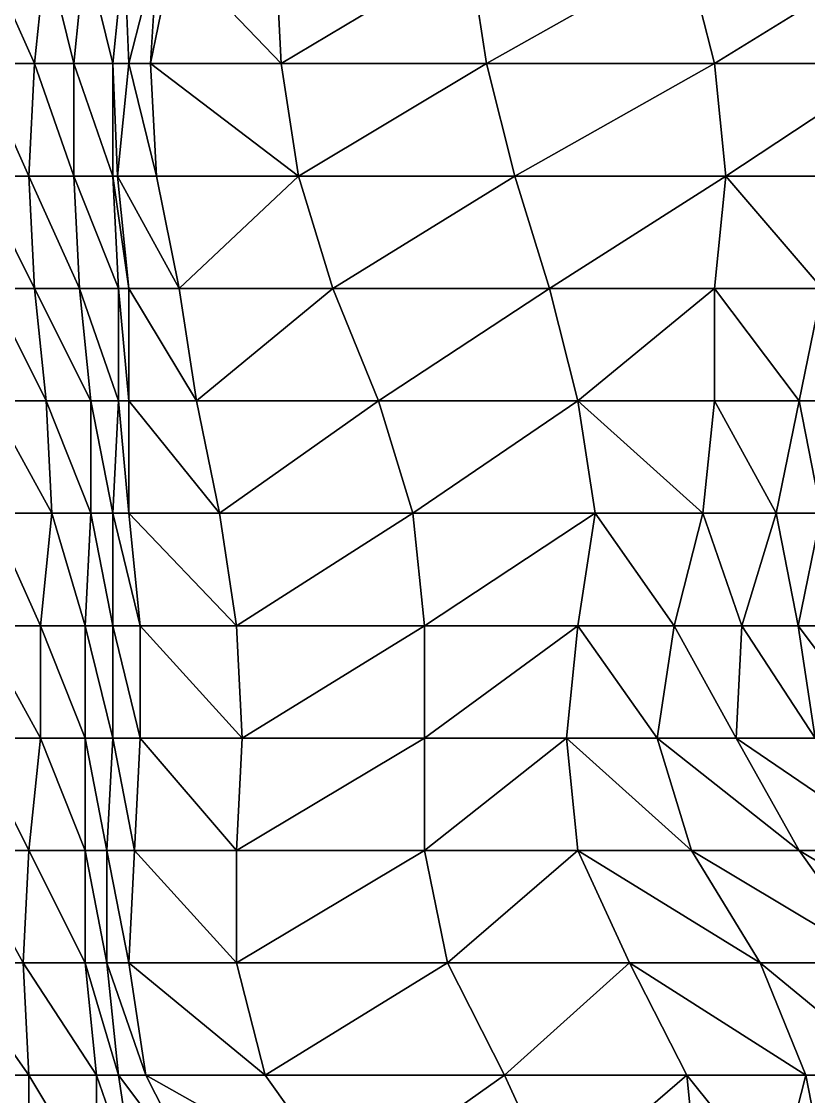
# Model space of a CAD drawing. Header units: metres. Extents: x -137 to 231, y -240 to 234.
# Drawn here: x -33.6 to 8.4, y 64.9 to 122.3 of the extents above; entities that cross this region are included whole.
import ezdxf

# ---------------------------------------------------------------- set-up
doc = ezdxf.new("R2010")
doc.units = ezdxf.units.M

msp = doc.modelspace()

# ---------------------------------------------------------------- linework, layer by layer
for points in [[(-35.63054, 126, -295.39), (-35.936195, 120, -295.56653), (-32.936195, 120, -300.76266), (-32.936096, 120.0001, -300.76257)], [(-35.63054, 126, -295.39), (-32.936195, 120, -300.76266), (-32.324883, 126, -300.40973), (-32.324783, 126.0001, -300.40964)], [(-32.324883, 126, -300.40973), (-32.936195, 120, -300.76266), (-30.853165, 120, -306.48822), (-30.853065, 120.0001, -306.48813)], [(-32.324883, 126, -300.40973), (-30.853165, 120, -306.48822), (-30.241852, 126, -306.13528), (-30.241753, 126.0001, -306.1352)], [(-30.241852, 126, -306.13528), (-30.853165, 120, -306.48822), (-28.770126, 120, -312.2138), (-28.770027, 120.0001, -312.2137)], [(-30.241852, 126, -306.13528), (-28.770126, 120, -312.2138), (-28.158813, 126, -311.86084), (-28.158714, 126.0001, -311.86075)], [(-28.158813, 126, -311.86084), (-28.770126, 120, -312.2138), (-27.909729, 120, -318.64523), (-27.90963, 120.0001, -318.64514)], [(-28.158813, 126, -311.86084), (-27.909729, 120, -318.64523), (-26.38144, 126, -317.76288), (-26.38134, 126.0001, -317.7628)], [(-26.38144, 126, -317.76288), (-27.909729, 120, -318.64523), (-26.743668, 120, -324.9002), (-26.743568, 120.0001, -324.90012)], [(-26.38144, 126, -317.76288), (-26.743668, 120, -324.9002), (-25.521042, 126, -324.19434), (-25.520943, 126.0001, -324.19424)], [(-25.521042, 126, -324.19434), (-26.743668, 120, -324.9002), (-19.770126, 120, -327.80225), (-19.770027, 120.0001, -327.80215)], [(-25.521042, 126, -324.19434), (-19.770126, 120, -327.80225), (-20.07579, 126, -327.9787), (-20.075691, 126.0001, -327.9786)], [(-19.770126, 120, -327.80225), (-9.740036, 126, -328.93958), (-20.07579, 126, -327.9787), (-20.075691, 126.0001, -327.9786)], [(-19.770126, 120, -327.80225), (-8.823074, 120, -328.41016), (-9.740036, 126, -328.93958), (-9.739936, 126.0001, -328.93948)], [(-8.823074, 120, -328.41016), (1.818329, 126, -329.19458), (-9.740036, 126, -328.93958), (-9.739936, 126.0001, -328.93948)], [(-8.823074, 120, -328.41016), (3.346603, 120, -328.3122), (1.818329, 126, -329.19458), (1.818429, 126.0001, -329.1945)], [(3.346603, 120, -328.3122), (13.071045, 126, -329.626), (1.818329, 126, -329.19458), (1.818429, 126.0001, -329.1945)], [(3.346603, 120, -328.3122), (13.071045, 120, -329.626), (13.071045, 126, -329.626), (13.071145, 126.0001, -329.62592)], [(-35.936195, 120, -295.56653), (-33.24185, 114, -300.93915), (-32.936195, 120, -300.76266), (-32.936096, 120.0001, -300.76257)], [(-35.936195, 120, -295.56653), (-35.936195, 114, -295.56653), (-33.24185, 114, -300.93915), (-33.241753, 114.0001, -300.93906)], [(-32.936195, 120, -300.76266), (-33.24185, 114, -300.93915), (-30.853165, 114, -306.48822), (-30.853065, 114.0001, -306.48813)], [(-32.936195, 120, -300.76266), (-30.853165, 114, -306.48822), (-30.853165, 120, -306.48822), (-30.853065, 120.0001, -306.48813)], [(-30.853165, 120, -306.48822), (-28.770126, 114, -312.2138), (-28.770126, 120, -312.2138), (-28.770027, 120.0001, -312.2137)], [(-30.853165, 120, -306.48822), (-30.853165, 114, -306.48822), (-28.770126, 114, -312.2138), (-28.770027, 114.0001, -312.2137)], [(-28.770126, 120, -312.2138), (-28.521042, 114, -318.99817), (-27.909729, 120, -318.64523), (-27.90963, 120.0001, -318.64514)], [(-28.770126, 120, -312.2138), (-28.770126, 114, -312.2138), (-28.521042, 114, -318.99817), (-28.520943, 114.0001, -318.99808)], [(-27.909729, 120, -318.64523), (-28.521042, 114, -318.99817), (-26.438004, 114, -324.72375), (-26.437904, 114.0001, -324.72366)], [(-27.909729, 120, -318.64523), (-26.438004, 114, -324.72375), (-26.743668, 120, -324.9002), (-26.743568, 120.0001, -324.90012)], [(-26.743668, 120, -324.9002), (-18.853165, 114, -327.27283), (-19.770126, 120, -327.80225), (-19.770027, 120.0001, -327.80215)], [(-26.743668, 120, -324.9002), (-26.438004, 114, -324.72375), (-18.853165, 114, -327.27283), (-18.853065, 114.0001, -327.27274)], [(-18.853165, 114, -327.27283), (-8.823074, 120, -328.41016), (-19.770126, 120, -327.80225), (-19.770027, 120.0001, -327.80215)], [(-18.853165, 114, -327.27283), (-7.2948, 114, -327.5278), (-8.823074, 120, -328.41016), (-8.822974, 120.0001, -328.41006)], [(-7.2948, 114, -327.5278), (3.346603, 120, -328.3122), (-8.823074, 120, -328.41016), (-8.822974, 120.0001, -328.41006)], [(-7.2948, 114, -327.5278), (3.957916, 114, -327.95926), (3.346603, 120, -328.3122), (3.346703, 120.0001, -328.3121)], [(3.957916, 114, -327.95926), (13.071045, 120, -329.626), (3.346603, 120, -328.3122), (3.346703, 120.0001, -328.3121)], [(3.957916, 114, -327.95926), (11.542755, 114, -330.50836), (13.071045, 120, -329.626), (13.071145, 120.0001, -329.62592)], [(-35.936195, 114, -295.56653), (-32.936195, 108, -300.76266), (-33.24185, 114, -300.93915), (-33.241753, 114.0001, -300.93906)], [(-35.936195, 114, -295.56653), (-35.324883, 108, -295.21356), (-32.936195, 108, -300.76266), (-32.936096, 108.0001, -300.76257)], [(-33.24185, 114, -300.93915), (-30.5475, 108, -306.31177), (-30.853165, 114, -306.48822), (-30.853065, 114.0001, -306.48813)], [(-33.24185, 114, -300.93915), (-32.936195, 108, -300.76266), (-30.5475, 108, -306.31177), (-30.547401, 108.0001, -306.31168)], [(-30.853165, 114, -306.48822), (-28.464478, 108, -312.0373), (-28.770126, 114, -312.2138), (-28.770027, 114.0001, -312.2137)], [(-30.853165, 114, -306.48822), (-30.5475, 108, -306.31177), (-28.464478, 108, -312.0373), (-28.464378, 108.0001, -312.0372)], [(-28.770126, 114, -312.2138), (-27.909729, 108, -318.64523), (-28.521042, 114, -318.99817), (-28.520943, 114.0001, -318.99808)], [(-28.770126, 114, -312.2138), (-28.464478, 108, -312.0373), (-27.909729, 108, -318.64523), (-27.90963, 108.0001, -318.64514)], [(-28.521042, 114, -318.99817), (-25.215378, 108, -324.01785), (-26.438004, 114, -324.72375), (-26.437904, 114.0001, -324.72366)], [(-28.521042, 114, -318.99817), (-27.909729, 108, -318.64523), (-25.215378, 108, -324.01785), (-25.215279, 108.0001, -324.01776)], [(-25.215378, 108, -324.01785), (-18.853165, 114, -327.27283), (-26.438004, 114, -324.72375), (-26.437904, 114.0001, -324.72366)], [(-25.215378, 108, -324.01785), (-17.019226, 108, -326.214), (-18.853165, 114, -327.27283), (-18.853065, 114.0001, -327.27274)], [(-17.019226, 108, -326.214), (-7.2948, 114, -327.5278), (-18.853165, 114, -327.27283), (-18.853065, 114.0001, -327.27274)], [(-17.019226, 108, -326.214), (-5.460861, 108, -326.469), (-7.2948, 114, -327.5278), (-7.2947, 114.0001, -327.5277)], [(-5.460861, 108, -326.469), (3.957916, 114, -327.95926), (-7.2948, 114, -327.5278), (-7.2947, 114.0001, -327.5277)], [(-5.460861, 108, -326.469), (3.346603, 108, -328.3122), (3.957916, 114, -327.95926), (3.958016, 114.0001, -327.95917)], [(3.957916, 114, -327.95926), (3.346603, 108, -328.3122), (9.097519, 108, -331.9201), (9.097619, 108.0001, -331.92)], [(3.957916, 114, -327.95926), (9.097519, 108, -331.9201), (11.542755, 114, -330.50836), (11.542855, 114.0001, -330.50827)], [(-35.324883, 108, -295.21356), (-32.324883, 102, -300.40973), (-32.936195, 108, -300.76266), (-32.936096, 108.0001, -300.76257)], [(-35.324883, 108, -295.21356), (-35.324883, 102, -295.21356), (-32.324883, 102, -300.40973), (-32.324783, 102.0001, -300.40964)], [(-32.936195, 108, -300.76266), (-29.936203, 102, -305.9588), (-30.5475, 108, -306.31177), (-30.547401, 108.0001, -306.31168)], [(-32.936195, 108, -300.76266), (-32.324883, 102, -300.40973), (-29.936203, 102, -305.9588), (-29.936104, 102.0001, -305.9587)], [(-30.5475, 108, -306.31177), (-28.464478, 102, -312.0373), (-28.464478, 108, -312.0373), (-28.464378, 108.0001, -312.0372)], [(-30.5475, 108, -306.31177), (-29.936203, 102, -305.9588), (-28.464478, 102, -312.0373), (-28.464378, 102.0001, -312.0372)], [(-28.464478, 108, -312.0373), (-27.909729, 102, -318.64523), (-27.909729, 108, -318.64523), (-27.90963, 108.0001, -318.64514)], [(-28.464478, 108, -312.0373), (-28.464478, 102, -312.0373), (-27.909729, 102, -318.64523), (-27.90963, 102.0001, -318.64514)], [(-27.909729, 108, -318.64523), (-24.298416, 102, -323.48846), (-25.215378, 108, -324.01785), (-25.215279, 108.0001, -324.01776)], [(-27.909729, 108, -318.64523), (-27.909729, 102, -318.64523), (-24.298416, 102, -323.48846), (-24.298317, 102.0001, -323.48837)], [(-24.298416, 102, -323.48846), (-17.019226, 108, -326.214), (-25.215378, 108, -324.01785), (-25.215279, 108.0001, -324.01776)], [(-24.298416, 102, -323.48846), (-14.57399, 102, -324.80225), (-17.019226, 108, -326.214), (-17.019127, 108.0001, -326.2139)], [(-14.57399, 102, -324.80225), (-5.460861, 108, -326.469), (-17.019226, 108, -326.214), (-17.019127, 108.0001, -326.2139)], [(-14.57399, 102, -324.80225), (-3.932571, 102, -325.5866), (-5.460861, 108, -326.469), (-5.460761, 108.0001, -326.4689)], [(-3.932571, 102, -325.5866), (3.346603, 108, -328.3122), (-5.460861, 108, -326.469), (-5.460761, 108.0001, -326.4689)], [(-3.932571, 102, -325.5866), (3.346603, 102, -328.3122), (3.346603, 108, -328.3122), (3.346703, 108.0001, -328.3121)], [(3.346603, 108, -328.3122), (7.874893, 102, -332.626), (9.097519, 108, -331.9201), (9.097619, 108.0001, -331.92)], [(3.346603, 108, -328.3122), (3.346603, 102, -328.3122), (7.874893, 102, -332.626), (7.874993, 102.0001, -332.62592)], [(9.097519, 108, -331.9201), (7.874893, 102, -332.626), (10.569229, 102, -337.99863), (10.569329, 102.0001, -337.99854)], [(-35.324883, 102, -295.21356), (-32.019226, 96, -300.23325), (-32.324883, 102, -300.40973), (-32.324783, 102.0001, -300.40964)], [(-35.324883, 102, -295.21356), (-35.324883, 96, -295.21356), (-32.019226, 96, -300.23325), (-32.019127, 96.0001, -300.23315)], [(-32.324883, 102, -300.40973), (-29.936203, 96, -305.9588), (-29.936203, 102, -305.9588), (-29.936104, 102.0001, -305.9587)], [(-32.324883, 102, -300.40973), (-32.019226, 96, -300.23325), (-29.936203, 96, -305.9588), (-29.936104, 96.0001, -305.9587)], [(-29.936203, 102, -305.9588), (-28.770126, 96, -312.2138), (-28.464478, 102, -312.0373), (-28.464378, 102.0001, -312.0372)], [(-29.936203, 102, -305.9588), (-29.936203, 96, -305.9588), (-28.770126, 96, -312.2138), (-28.770027, 96.0001, -312.2137)], [(-28.464478, 102, -312.0373), (-28.770126, 96, -312.2138), (-27.909729, 96, -318.64523), (-27.90963, 96.0001, -318.64514)], [(-28.464478, 102, -312.0373), (-27.909729, 96, -318.64523), (-27.909729, 102, -318.64523), (-27.90963, 102.0001, -318.64514)], [(-27.909729, 102, -318.64523), (-23.07579, 96, -322.78256), (-24.298416, 102, -323.48846), (-24.298317, 102.0001, -323.48837)], [(-27.909729, 102, -318.64523), (-27.909729, 96, -318.64523), (-23.07579, 96, -322.78256), (-23.075691, 96.0001, -322.78247)], [(-23.07579, 96, -322.78256), (-14.57399, 102, -324.80225), (-24.298416, 102, -323.48846), (-24.298317, 102.0001, -323.48837)], [(-23.07579, 96, -322.78256), (-12.740036, 96, -323.7434), (-14.57399, 102, -324.80225), (-14.57389, 102.0001, -324.80215)], [(-12.740036, 96, -323.7434), (-3.932571, 102, -325.5866), (-14.57399, 102, -324.80225), (-14.57389, 102.0001, -324.80215)], [(-12.740036, 96, -323.7434), (-3.01561, 96, -325.05722), (-3.932571, 102, -325.5866), (-3.932472, 102.0001, -325.58652)], [(-3.932571, 102, -325.5866), (2.735291, 96, -328.66516), (3.346603, 102, -328.3122), (3.346703, 102.0001, -328.3121)], [(-3.932571, 102, -325.5866), (-3.01561, 96, -325.05722), (2.735291, 96, -328.66516), (2.73539, 96.0001, -328.66507)], [(3.346603, 102, -328.3122), (2.735291, 96, -328.66516), (6.652267, 96, -333.33188), (6.652368, 96.0001, -333.3318)], [(3.346603, 102, -328.3122), (6.652267, 96, -333.33188), (7.874893, 102, -332.626), (7.874993, 102.0001, -332.62592)], [(7.874893, 102, -332.626), (6.652267, 96, -333.33188), (9.040939, 96, -338.88098), (9.041039, 96.0001, -338.8809)], [(7.874893, 102, -332.626), (9.040939, 96, -338.88098), (10.569229, 102, -337.99863), (10.569329, 102.0001, -337.99854)], [(-35.324883, 96, -295.21356), (-35.936195, 90, -295.56653), (-32.63054, 90, -300.58618), (-32.63044, 90.0001, -300.5861)], [(-35.324883, 96, -295.21356), (-32.63054, 90, -300.58618), (-32.019226, 96, -300.23325), (-32.019127, 96.0001, -300.23315)], [(-32.019226, 96, -300.23325), (-32.63054, 90, -300.58618), (-30.241852, 90, -306.13528), (-30.241753, 90.0001, -306.1352)], [(-32.019226, 96, -300.23325), (-30.241852, 90, -306.13528), (-29.936203, 96, -305.9588), (-29.936104, 96.0001, -305.9587)], [(-29.936203, 96, -305.9588), (-30.241852, 90, -306.13528), (-28.770126, 90, -312.2138), (-28.770027, 90.0001, -312.2137)], [(-29.936203, 96, -305.9588), (-28.770126, 90, -312.2138), (-28.770126, 96, -312.2138), (-28.770027, 96.0001, -312.2137)], [(-28.770126, 96, -312.2138), (-27.298416, 90, -318.2923), (-27.909729, 96, -318.64523), (-27.90963, 96.0001, -318.64514)], [(-28.770126, 96, -312.2138), (-28.770126, 90, -312.2138), (-27.298416, 90, -318.2923), (-27.298317, 90.0001, -318.2922)], [(-27.909729, 96, -318.64523), (-22.158813, 90, -322.25314), (-23.07579, 96, -322.78256), (-23.075691, 96.0001, -322.78247)], [(-27.909729, 96, -318.64523), (-27.298416, 90, -318.2923), (-22.158813, 90, -322.25314), (-22.158714, 90.0001, -322.25305)], [(-22.158813, 90, -322.25314), (-12.740036, 96, -323.7434), (-23.07579, 96, -322.78256), (-23.075691, 96.0001, -322.78247)], [(-22.158813, 90, -322.25314), (-12.128738, 90, -323.39047), (-12.740036, 96, -323.7434), (-12.739936, 96.0001, -323.74332)], [(-12.128738, 90, -323.39047), (-3.01561, 96, -325.05722), (-12.740036, 96, -323.7434), (-12.739936, 96.0001, -323.74332)], [(-12.128738, 90, -323.39047), (-3.932571, 90, -325.5866), (-3.01561, 96, -325.05722), (-3.01551, 96.0001, -325.05713)], [(-3.01561, 96, -325.05722), (-3.932571, 90, -325.5866), (1.207016, 90, -329.5475), (1.207116, 90.0001, -329.5474)], [(-3.01561, 96, -325.05722), (1.207016, 90, -329.5475), (2.735291, 96, -328.66516), (2.73539, 96.0001, -328.66507)], [(2.735291, 96, -328.66516), (1.207016, 90, -329.5475), (4.818329, 90, -334.39072), (4.818429, 90.0001, -334.39062)], [(2.735291, 96, -328.66516), (4.818329, 90, -334.39072), (6.652267, 96, -333.33188), (6.652368, 96.0001, -333.3318)], [(6.652267, 96, -333.33188), (4.818329, 90, -334.39072), (7.818314, 90, -339.58685), (7.818414, 90.0001, -339.58676)], [(6.652267, 96, -333.33188), (7.818314, 90, -339.58685), (9.040939, 96, -338.88098), (9.041039, 96.0001, -338.8809)], [(9.040939, 96, -338.88098), (7.818314, 90, -339.58685), (9.595688, 90, -345.4889), (9.595788, 90.0001, -345.4888)], [(-35.936195, 90, -295.56653), (-36.24185, 84, -295.74298), (-32.63054, 84, -300.58618), (-32.63044, 84.0001, -300.5861)], [(-35.936195, 90, -295.56653), (-32.63054, 84, -300.58618), (-32.63054, 90, -300.58618), (-32.63044, 90.0001, -300.5861)], [(-32.63054, 90, -300.58618), (-30.241852, 84, -306.13528), (-30.241852, 90, -306.13528), (-30.241753, 90.0001, -306.1352)], [(-32.63054, 90, -300.58618), (-32.63054, 84, -300.58618), (-30.241852, 84, -306.13528), (-30.241753, 84.0001, -306.1352)], [(-30.241852, 90, -306.13528), (-28.770126, 84, -312.2138), (-28.770126, 90, -312.2138), (-28.770027, 90.0001, -312.2137)], [(-30.241852, 90, -306.13528), (-30.241852, 84, -306.13528), (-28.770126, 84, -312.2138), (-28.770027, 84.0001, -312.2137)], [(-28.770126, 90, -312.2138), (-27.298416, 84, -318.2923), (-27.298416, 90, -318.2923), (-27.298317, 90.0001, -318.2922)], [(-28.770126, 90, -312.2138), (-28.770126, 84, -312.2138), (-27.298416, 84, -318.2923), (-27.298317, 84.0001, -318.2922)], [(-27.298416, 90, -318.2923), (-21.853165, 84, -322.07666), (-22.158813, 90, -322.25314), (-22.158714, 90.0001, -322.25305)], [(-27.298416, 90, -318.2923), (-27.298416, 84, -318.2923), (-21.853165, 84, -322.07666), (-21.853065, 84.0001, -322.07657)], [(-21.853165, 84, -322.07666), (-12.128738, 90, -323.39047), (-22.158813, 90, -322.25314), (-22.158714, 90.0001, -322.25305)], [(-21.853165, 84, -322.07666), (-12.128738, 84, -323.39047), (-12.128738, 90, -323.39047), (-12.128638, 90.0001, -323.39038)], [(-12.128738, 84, -323.39047), (-4.5439, 84, -325.93958), (-3.932571, 90, -325.5866), (-3.932472, 90.0001, -325.58652)], [(-12.128738, 84, -323.39047), (-3.932571, 90, -325.5866), (-12.128738, 90, -323.39047), (-12.128638, 90.0001, -323.39038)], [(-3.932571, 90, -325.5866), (-4.5439, 84, -325.93958), (0.290039, 84, -330.0769), (0.290139, 84.0001, -330.0768)], [(-3.932571, 90, -325.5866), (0.290039, 84, -330.0769), (1.207016, 90, -329.5475), (1.207116, 90.0001, -329.5474)], [(1.207016, 90, -329.5475), (0.290039, 84, -330.0769), (4.512665, 84, -334.5672), (4.512765, 84.0001, -334.5671)], [(1.207016, 90, -329.5475), (4.512665, 84, -334.5672), (4.818329, 90, -334.39072), (4.818429, 90.0001, -334.39062)], [(4.818329, 90, -334.39072), (4.512665, 84, -334.5672), (8.735291, 84, -339.05743), (8.735391, 84.0001, -339.05734)], [(4.818329, 90, -334.39072), (8.735291, 84, -339.05743), (7.818314, 90, -339.58685), (7.818414, 90.0001, -339.58676)], [(7.818314, 90, -339.58685), (12.346603, 84, -343.90067), (9.595688, 90, -345.4889), (9.595788, 90.0001, -345.4888)], [(7.818314, 90, -339.58685), (8.735291, 84, -339.05743), (12.346603, 84, -343.90067), (12.346704, 84.0001, -343.90057)], [(-36.24185, 84, -295.74298), (-36.853165, 78, -296.09592), (-33.24185, 78, -300.93915), (-33.241753, 78.0001, -300.93906)], [(-36.24185, 84, -295.74298), (-33.24185, 78, -300.93915), (-32.63054, 84, -300.58618), (-32.63044, 84.0001, -300.5861)], [(-32.63054, 84, -300.58618), (-33.24185, 78, -300.93915), (-30.241852, 78, -306.13528), (-30.241753, 78.0001, -306.1352)], [(-32.63054, 84, -300.58618), (-30.241852, 78, -306.13528), (-30.241852, 84, -306.13528), (-30.241753, 84.0001, -306.1352)], [(-30.241852, 84, -306.13528), (-29.07579, 78, -312.39026), (-28.770126, 84, -312.2138), (-28.770027, 84.0001, -312.2137)], [(-30.241852, 84, -306.13528), (-30.241852, 78, -306.13528), (-29.07579, 78, -312.39026), (-29.075691, 78.0001, -312.39017)], [(-28.770126, 84, -312.2138), (-29.07579, 78, -312.39026), (-27.604065, 78, -318.46875), (-27.603966, 78.0001, -318.46866)], [(-28.770126, 84, -312.2138), (-27.604065, 78, -318.46875), (-27.298416, 84, -318.2923), (-27.298317, 84.0001, -318.2922)], [(-27.298416, 84, -318.2923), (-27.604065, 78, -318.46875), (-22.158813, 78, -322.25314), (-22.158714, 78.0001, -322.25305)], [(-27.298416, 84, -318.2923), (-22.158813, 78, -322.25314), (-21.853165, 84, -322.07666), (-21.853065, 84.0001, -322.07657)], [(-22.158813, 78, -322.25314), (-12.128738, 78, -323.39047), (-12.128738, 84, -323.39047), (-12.128638, 84.0001, -323.39038)], [(-22.158813, 78, -322.25314), (-12.128738, 84, -323.39047), (-21.853165, 84, -322.07666), (-21.853065, 84.0001, -322.07657)], [(-12.128738, 78, -323.39047), (-3.932571, 78, -325.5866), (-4.5439, 84, -325.93958), (-4.543799, 84.0001, -325.93948)], [(-12.128738, 78, -323.39047), (-4.5439, 84, -325.93958), (-12.128738, 84, -323.39047), (-12.128638, 84.0001, -323.39038)], [(-4.5439, 84, -325.93958), (2.123978, 78, -329.01807), (0.290039, 84, -330.0769), (0.290139, 84.0001, -330.0768)], [(-4.5439, 84, -325.93958), (-3.932571, 78, -325.5866), (2.123978, 78, -329.01807), (2.124078, 78.0001, -329.01797)], [(0.290039, 84, -330.0769), (7.874893, 78, -332.626), (4.512665, 84, -334.5672), (4.512765, 84.0001, -334.5671)], [(0.290039, 84, -330.0769), (2.123978, 78, -329.01807), (7.874893, 78, -332.626), (7.874993, 78.0001, -332.62592)], [(4.512665, 84, -334.5672), (13.320129, 78, -336.4104), (8.735291, 84, -339.05743), (8.735391, 84.0001, -339.05734)], [(4.512665, 84, -334.5672), (7.874893, 78, -332.626), (13.320129, 78, -336.4104), (13.32023, 78.0001, -336.4103)], [(-36.853165, 78, -296.09592), (-37.464478, 72, -296.44885), (-33.54751, 72, -301.1156), (-33.54741, 72.0001, -301.1155)], [(-36.853165, 78, -296.09592), (-33.54751, 72, -301.1156), (-33.24185, 78, -300.93915), (-33.241753, 78.0001, -300.93906)], [(-33.24185, 78, -300.93915), (-33.54751, 72, -301.1156), (-30.241852, 72, -306.13528), (-30.241753, 72.0001, -306.1352)], [(-33.24185, 78, -300.93915), (-30.241852, 72, -306.13528), (-30.241852, 78, -306.13528), (-30.241753, 78.0001, -306.1352)], [(-30.241852, 78, -306.13528), (-29.07579, 72, -312.39026), (-29.07579, 78, -312.39026), (-29.075691, 78.0001, -312.39017)], [(-30.241852, 78, -306.13528), (-30.241852, 72, -306.13528), (-29.07579, 72, -312.39026), (-29.075691, 72.0001, -312.39017)], [(-29.07579, 78, -312.39026), (-27.909729, 72, -318.64523), (-27.604065, 78, -318.46875), (-27.603966, 78.0001, -318.46866)], [(-29.07579, 78, -312.39026), (-29.07579, 72, -312.39026), (-27.909729, 72, -318.64523), (-27.90963, 72.0001, -318.64514)], [(-27.604065, 78, -318.46875), (-27.909729, 72, -318.64523), (-22.158813, 72, -322.25314), (-22.158714, 72.0001, -322.25305)], [(-27.604065, 78, -318.46875), (-22.158813, 72, -322.25314), (-22.158813, 78, -322.25314), (-22.158714, 78.0001, -322.25305)], [(-22.158813, 72, -322.25314), (-10.906113, 72, -322.6846), (-12.128738, 78, -323.39047), (-12.128638, 78.0001, -323.39038)], [(-22.158813, 72, -322.25314), (-12.128738, 78, -323.39047), (-22.158813, 78, -322.25314), (-22.158714, 78.0001, -322.25305)], [(-10.906113, 72, -322.6846), (-3.932571, 78, -325.5866), (-12.128738, 78, -323.39047), (-12.128638, 78.0001, -323.39038)], [(-10.906113, 72, -322.6846), (-1.181671, 72, -323.9984), (-3.932571, 78, -325.5866), (-3.932472, 78.0001, -325.58652)], [(-3.932571, 78, -325.5866), (5.791855, 72, -326.90045), (2.123978, 78, -329.01807), (2.124078, 78.0001, -329.01797)], [(-3.932571, 78, -325.5866), (-1.181671, 72, -323.9984), (5.791855, 72, -326.90045), (5.791955, 72.0001, -326.90036)], [(2.123978, 78, -329.01807), (12.154068, 72, -330.1554), (7.874893, 78, -332.626), (7.874993, 78.0001, -332.62592)], [(2.123978, 78, -329.01807), (5.791855, 72, -326.90045), (12.154068, 72, -330.1554), (12.154168, 72.0001, -330.1553)], [(7.874893, 78, -332.626), (17.904968, 72, -333.76334), (13.320129, 78, -336.4104), (13.32023, 78.0001, -336.4103)], [(7.874893, 78, -332.626), (12.154068, 72, -330.1554), (17.904968, 72, -333.76334), (17.905067, 72.0001, -333.76324)], [(-37.464478, 72, -296.44885), (-33.24185, 66, -300.93915), (-33.54751, 72, -301.1156), (-33.54741, 72.0001, -301.1155)], [(-37.464478, 72, -296.44885), (-37.15882, 66, -296.2724), (-33.24185, 66, -300.93915), (-33.241753, 66.0001, -300.93906)], [(-33.54751, 72, -301.1156), (-29.630539, 66, -305.78235), (-30.241852, 72, -306.13528), (-30.241753, 72.0001, -306.1352)], [(-33.54751, 72, -301.1156), (-33.24185, 66, -300.93915), (-29.630539, 66, -305.78235), (-29.63044, 66.0001, -305.78226)], [(-30.241852, 72, -306.13528), (-28.464478, 66, -312.0373), (-29.07579, 72, -312.39026), (-29.075691, 72.0001, -312.39017)], [(-30.241852, 72, -306.13528), (-29.630539, 66, -305.78235), (-28.464478, 66, -312.0373), (-28.464378, 66.0001, -312.0372)], [(-29.07579, 72, -312.39026), (-26.992752, 66, -318.1158), (-27.909729, 72, -318.64523), (-27.90963, 72.0001, -318.64514)], [(-29.07579, 72, -312.39026), (-28.464478, 66, -312.0373), (-26.992752, 66, -318.1158), (-26.992653, 66.0001, -318.11572)], [(-27.909729, 72, -318.64523), (-20.630539, 66, -321.3708), (-22.158813, 72, -322.25314), (-22.158714, 72.0001, -322.25305)], [(-27.909729, 72, -318.64523), (-26.992752, 66, -318.1158), (-20.630539, 66, -321.3708), (-20.63044, 66.0001, -321.3707)], [(-20.630539, 66, -321.3708), (-10.906113, 72, -322.6846), (-22.158813, 72, -322.25314), (-22.158714, 72.0001, -322.25305)], [(-20.630539, 66, -321.3708), (-7.849548, 66, -320.9199), (-10.906113, 72, -322.6846), (-10.906013, 72.0001, -322.6845)], [(-7.849548, 66, -320.9199), (-1.181671, 72, -323.9984), (-10.906113, 72, -322.6846), (-10.906013, 72.0001, -322.6845)], [(-7.849548, 66, -320.9199), (1.874893, 66, -322.2337), (-1.181671, 72, -323.9984), (-1.181571, 72.0001, -323.99832)], [(-1.181671, 72, -323.9984), (8.237106, 66, -325.48868), (5.791855, 72, -326.90045), (5.791955, 72.0001, -326.90036)], [(-1.181671, 72, -323.9984), (1.874893, 66, -322.2337), (8.237106, 66, -325.48868), (8.237206, 66.0001, -325.4886)], [(5.791855, 72, -326.90045), (13.071045, 66, -329.626), (12.154068, 72, -330.1554), (12.154168, 72.0001, -330.1553)], [(5.791855, 72, -326.90045), (8.237106, 66, -325.48868), (13.071045, 66, -329.626), (13.071145, 66.0001, -329.62592)], [(-37.15882, 66, -296.2724), (-33.24185, 60, -300.93915), (-33.24185, 66, -300.93915), (-33.241753, 66.0001, -300.93906)], [(-37.15882, 66, -296.2724), (-36.853165, 60, -296.09592), (-33.24185, 60, -300.93915), (-33.241753, 60.0001, -300.93906)], [(-33.24185, 66, -300.93915), (-29.630539, 60, -305.78235), (-29.630539, 66, -305.78235), (-29.63044, 66.0001, -305.78226)], [(-33.24185, 66, -300.93915), (-33.24185, 60, -300.93915), (-29.630539, 60, -305.78235), (-29.63044, 60.0001, -305.78226)], [(-29.630539, 66, -305.78235), (-27.5475, 60, -311.5079), (-28.464478, 66, -312.0373), (-28.464378, 66.0001, -312.0372)], [(-29.630539, 66, -305.78235), (-29.630539, 60, -305.78235), (-27.5475, 60, -311.5079), (-27.547401, 60.0001, -311.5078)], [(-28.464478, 66, -312.0373), (-23.936203, 60, -316.35114), (-26.992752, 66, -318.1158), (-26.992653, 66.0001, -318.11572)], [(-28.464478, 66, -312.0373), (-27.5475, 60, -311.5079), (-23.936203, 60, -316.35114), (-23.936104, 60.0001, -316.35104)], [(-26.992752, 66, -318.1158), (-16.351364, 60, -318.9002), (-20.630539, 66, -321.3708), (-20.63044, 66.0001, -321.3707)], [(-26.992752, 66, -318.1158), (-23.936203, 60, -316.35114), (-16.351364, 60, -318.9002), (-16.351265, 60.0001, -318.90012)], [(-16.351364, 60, -318.9002), (-7.849548, 66, -320.9199), (-20.630539, 66, -321.3708), (-20.63044, 66.0001, -321.3707)], [(-16.351364, 60, -318.9002), (-5.098648, 60, -319.33167), (-7.849548, 66, -320.9199), (-7.849448, 66.0001, -320.9198)], [(-5.098648, 60, -319.33167), (1.874893, 66, -322.2337), (-7.849548, 66, -320.9199), (-7.849448, 66.0001, -320.9198)], [(-5.098648, 60, -319.33167), (2.486206, 60, -321.88074), (1.874893, 66, -322.2337), (1.874993, 66.0001, -322.2336)], [(1.874893, 66, -322.2337), (6.708817, 60, -326.37103), (8.237106, 66, -325.48868), (8.237206, 66.0001, -325.4886)], [(1.874893, 66, -322.2337), (2.486206, 60, -321.88074), (6.708817, 60, -326.37103), (6.708917, 60.0001, -326.37094)], [(8.237106, 66, -325.48868), (6.708817, 60, -326.37103), (9.403168, 60, -331.74365), (9.403268, 60.0001, -331.74356)], [(8.237106, 66, -325.48868), (9.403168, 60, -331.74365), (13.071045, 66, -329.626), (13.071145, 66.0001, -329.62592)]]:
    msp.add_3dface(points)

doc.saveas('drawing.dxf')
